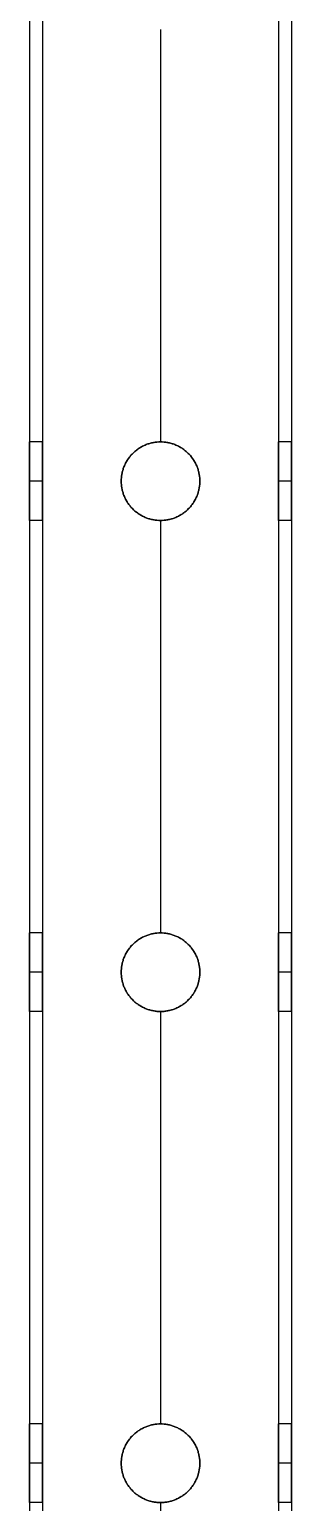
# Model space of a CAD drawing. Header units: millimetres. Extents: x 1279 to 9834, y -699 to 998.
# Drawn here: x 9794.4 to 9834.4, y -440.2 to -215.2 of the extents above; entities that cross this region are included whole.
import ezdxf

# ---------------------------------------------------------------- set-up
doc = ezdxf.new("R2010")
doc.units = ezdxf.units.MM
doc.header["$MEASUREMENT"] = 0
doc.layers.add('staal', color=7, linetype='Continuous', true_color=0x4c4c4c)

msp = doc.modelspace()

# ---------------------------------------------------------------- linework, layer by layer
at = {"layer": 'staal'}
for p, q in [((9796.39, -278.15, 2333.36), (9794.39, -278.15, 2333.36)), ((9814.39, -278.15, 2351.36), (9814.39, -278.15, 2353.36)), ((9814.39, -278.15, 2313.36), (9814.39, -278.15, 2315.36)), ((9834.39, -278.15, 2333.36), (9832.39, -278.15, 2333.36)), ((9796.39, -284.15, 2327.36), (9794.39, -284.15, 2327.36)), ((9796.39, -284.15, 2339.36), (9794.39, -284.15, 2339.36)), ((9808.39, -284.15, 2351.36), (9808.39, -284.15, 2353.36)), ((9808.39, -284.15, 2313.36), (9808.39, -284.15, 2315.36)), ((9820.39, -284.15, 2351.36), (9820.39, -284.15, 2353.36)), ((9820.39, -284.15, 2313.36), (9820.39, -284.15, 2315.36)), ((9834.39, -284.15, 2327.36), (9832.39, -284.15, 2327.36)), ((9834.39, -284.15, 2339.36), (9832.39, -284.15, 2339.36)), ((9796.39, -290.15, 2333.36), (9794.39, -290.15, 2333.36)), ((9814.39, -290.15, 2351.36), (9814.39, -290.15, 2353.36)), ((9814.39, -290.15, 2313.36), (9814.39, -290.15, 2315.36)), ((9834.39, -290.15, 2333.36), (9832.39, -290.15, 2333.36)), ((9796.39, -353.15, 2333.36), (9794.39, -353.15, 2333.36)), ((9814.39, -353.15, 2351.36), (9814.39, -353.15, 2353.36)), ((9814.39, -353.15, 2313.36), (9814.39, -353.15, 2315.36)), ((9834.39, -353.15, 2333.36), (9832.39, -353.15, 2333.36)), ((9796.39, -359.15, 2327.36), (9794.39, -359.15, 2327.36)), ((9796.39, -359.15, 2339.36), (9794.39, -359.15, 2339.36)), ((9808.39, -359.15, 2351.36), (9808.39, -359.15, 2353.36)), ((9808.39, -359.15, 2313.36), (9808.39, -359.15, 2315.36)), ((9820.39, -359.15, 2351.36), (9820.39, -359.15, 2353.36)), ((9820.39, -359.15, 2313.36), (9820.39, -359.15, 2315.36)), ((9834.39, -359.15, 2327.36), (9832.39, -359.15, 2327.36)), ((9834.39, -359.15, 2339.36), (9832.39, -359.15, 2339.36)), ((9796.39, -365.15, 2333.36), (9794.39, -365.15, 2333.36)), ((9814.39, -365.15, 2351.36), (9814.39, -365.15, 2353.36)), ((9814.39, -365.15, 2313.36), (9814.39, -365.15, 2315.36)), ((9834.39, -365.15, 2333.36), (9832.39, -365.15, 2333.36)), ((9796.39, -428.15, 2333.36), (9794.39, -428.15, 2333.36)), ((9814.39, -428.15, 2351.36), (9814.39, -428.15, 2353.36)), ((9814.39, -428.15, 2313.36), (9814.39, -428.15, 2315.36)), ((9834.39, -428.15, 2333.36), (9832.39, -428.15, 2333.36)), ((9796.39, -434.15, 2327.36), (9794.39, -434.15, 2327.36)), ((9796.39, -434.15, 2339.36), (9794.39, -434.15, 2339.36)), ((9808.39, -434.15, 2351.36), (9808.39, -434.15, 2353.36)), ((9808.39, -434.15, 2313.36), (9808.39, -434.15, 2315.36)), ((9820.39, -434.15, 2351.36), (9820.39, -434.15, 2353.36)), ((9820.39, -434.15, 2313.36), (9820.39, -434.15, 2315.36)), ((9834.39, -434.15, 2327.36), (9832.39, -434.15, 2327.36)), ((9834.39, -434.15, 2339.36), (9832.39, -434.15, 2339.36)), ((9796.39, -440.15, 2333.36), (9794.39, -440.15, 2333.36)), ((9814.39, -440.15, 2351.36), (9814.39, -440.15, 2353.36)), ((9814.39, -440.15, 2313.36), (9814.39, -440.15, 2315.36)), ((9834.39, -440.15, 2333.36), (9832.39, -440.15, 2333.36))]:
    msp.add_line(p, q, dxfattribs=at)
for points in [[(9834.39, 711.35, 2313.36), (9834.39, 53.35, 2313.36), (9834.39, -604.65, 2313.36)], [(9834.39, 711.35, 2353.36), (9834.39, 53.35, 2353.36), (9834.39, -604.65, 2353.36)], [(9832.39, 709.35, 2351.36), (9832.39, 53.35, 2351.36), (9832.39, -602.65, 2351.36)], [(9832.39, 709.35, 2315.36), (9832.39, 53.35, 2315.36), (9832.39, -602.65, 2315.36)], [(9796.39, 673.35, 2351.36), (9796.39, 53.35, 2351.36), (9796.39, -566.65, 2351.36)], [(9796.39, 673.35, 2315.36), (9796.39, 53.35, 2315.36), (9796.39, -566.65, 2315.36)], [(9794.39, 671.35, 2313.36), (9794.39, 53.35, 2313.36), (9794.39, -564.65, 2313.36)], [(9794.39, 671.35, 2353.36), (9794.39, 53.35, 2353.36), (9794.39, -564.65, 2353.36)], [(9794.39, -215.15, 2333.36), (9794.39, -246.65, 2333.36), (9794.39, -278.15, 2333.36)], [(9796.39, -215.15, 2333.36), (9796.39, -246.65, 2333.36), (9796.39, -278.15, 2333.36)], [(9814.39, -215.15, 2353.36), (9814.39, -246.65, 2353.36), (9814.39, -278.15, 2353.36)], [(9814.39, -215.15, 2351.36), (9814.39, -246.65, 2351.36), (9814.39, -278.15, 2351.36)], [(9814.39, -215.15, 2315.36), (9814.39, -246.65, 2315.36), (9814.39, -278.15, 2315.36)], [(9814.39, -215.15, 2313.36), (9814.39, -246.65, 2313.36), (9814.39, -278.15, 2313.36)], [(9832.39, -215.15, 2333.36), (9832.39, -246.65, 2333.36), (9832.39, -278.15, 2333.36)], [(9834.39, -215.15, 2333.36), (9834.39, -246.65, 2333.36), (9834.39, -278.15, 2333.36)], [(9794.39, -290.15, 2333.36), (9794.39, -321.65, 2333.36), (9794.39, -353.15, 2333.36)], [(9796.39, -290.15, 2333.36), (9796.39, -321.65, 2333.36), (9796.39, -353.15, 2333.36)], [(9814.39, -290.15, 2353.36), (9814.39, -321.65, 2353.36), (9814.39, -353.15, 2353.36)], [(9814.39, -290.15, 2351.36), (9814.39, -321.65, 2351.36), (9814.39, -353.15, 2351.36)], [(9814.39, -290.15, 2315.36), (9814.39, -321.65, 2315.36), (9814.39, -353.15, 2315.36)], [(9814.39, -290.15, 2313.36), (9814.39, -321.65, 2313.36), (9814.39, -353.15, 2313.36)], [(9832.39, -290.15, 2333.36), (9832.39, -321.65, 2333.36), (9832.39, -353.15, 2333.36)], [(9834.39, -290.15, 2333.36), (9834.39, -321.65, 2333.36), (9834.39, -353.15, 2333.36)], [(9794.39, -365.15, 2333.36), (9794.39, -396.65, 2333.36), (9794.39, -428.15, 2333.36)], [(9796.39, -365.15, 2333.36), (9796.39, -396.65, 2333.36), (9796.39, -428.15, 2333.36)], [(9814.39, -365.15, 2353.36), (9814.39, -396.65, 2353.36), (9814.39, -428.15, 2353.36)], [(9814.39, -365.15, 2351.36), (9814.39, -396.65, 2351.36), (9814.39, -428.15, 2351.36)], [(9814.39, -365.15, 2315.36), (9814.39, -396.65, 2315.36), (9814.39, -428.15, 2315.36)], [(9814.39, -365.15, 2313.36), (9814.39, -396.65, 2313.36), (9814.39, -428.15, 2313.36)], [(9832.39, -365.15, 2333.36), (9832.39, -396.65, 2333.36), (9832.39, -428.15, 2333.36)], [(9834.39, -365.15, 2333.36), (9834.39, -396.65, 2333.36), (9834.39, -428.15, 2333.36)], [(9794.39, -440.15, 2333.36), (9794.39, -471.65, 2333.36), (9794.39, -503.15, 2333.36)], [(9796.39, -440.15, 2333.36), (9796.39, -471.65, 2333.36), (9796.39, -503.15, 2333.36)], [(9814.39, -440.15, 2353.36), (9814.39, -471.65, 2353.36), (9814.39, -503.15, 2353.36)], [(9814.39, -440.15, 2351.36), (9814.39, -471.65, 2351.36), (9814.39, -503.15, 2351.36)], [(9814.39, -440.15, 2315.36), (9814.39, -471.65, 2315.36), (9814.39, -503.15, 2315.36)], [(9814.39, -440.15, 2313.36), (9814.39, -471.65, 2313.36), (9814.39, -503.15, 2313.36)], [(9832.39, -440.15, 2333.36), (9832.39, -471.65, 2333.36), (9832.39, -503.15, 2333.36)]]:
    msp.add_open_spline(points, degree=2, dxfattribs=at)
for points, knots in [([(9794.39, -284.15, 2327.36), (9794.39, -290.15, 2327.36), (9794.39, -290.15, 2333.36), (9794.39, -290.15, 2339.36), (9794.39, -284.15, 2339.36), (9794.39, -278.15, 2339.36), (9794.39, -278.15, 2333.36), (9794.39, -278.15, 2327.36), (9794.39, -284.15, 2327.36)], [-31.415927, -31.415927, -31.415927, -23.561945, -23.561945, -15.707963, -15.707963, -7.853982, -7.853982, 0, 0, 0]), ([(9796.39, -284.15, 2327.36), (9796.39, -278.15, 2327.36), (9796.39, -278.15, 2333.36), (9796.39, -278.15, 2339.36), (9796.39, -284.15, 2339.36), (9796.39, -290.15, 2339.36), (9796.39, -290.15, 2333.36), (9796.39, -290.15, 2327.36), (9796.39, -284.15, 2327.36)], [0, 0, 0, 7.853982, 7.853982, 15.707963, 15.707963, 23.561945, 23.561945, 31.415927, 31.415927, 31.415927]), ([(9808.39, -284.15, 2353.36), (9808.39, -290.15, 2353.36), (9814.39, -290.15, 2353.36), (9820.39, -290.15, 2353.36), (9820.39, -284.15, 2353.36), (9820.39, -278.15, 2353.36), (9814.39, -278.15, 2353.36), (9808.39, -278.15, 2353.36), (9808.39, -284.15, 2353.36)], [-31.415927, -31.415927, -31.415927, -23.561945, -23.561945, -15.707963, -15.707963, -7.853982, -7.853982, 0, 0, 0]), ([(9808.39, -284.15, 2351.36), (9808.39, -278.15, 2351.36), (9814.39, -278.15, 2351.36), (9820.39, -278.15, 2351.36), (9820.39, -284.15, 2351.36), (9820.39, -290.15, 2351.36), (9814.39, -290.15, 2351.36), (9808.39, -290.15, 2351.36), (9808.39, -284.15, 2351.36)], [0, 0, 0, 7.853982, 7.853982, 15.707963, 15.707963, 23.561945, 23.561945, 31.415927, 31.415927, 31.415927]), ([(9808.39, -284.15, 2315.36), (9808.39, -290.15, 2315.36), (9814.39, -290.15, 2315.36), (9820.39, -290.15, 2315.36), (9820.39, -284.15, 2315.36), (9820.39, -278.15, 2315.36), (9814.39, -278.15, 2315.36), (9808.39, -278.15, 2315.36), (9808.39, -284.15, 2315.36)], [-31.415927, -31.415927, -31.415927, -23.561945, -23.561945, -15.707963, -15.707963, -7.853982, -7.853982, 0, 0, 0]), ([(9808.39, -284.15, 2313.36), (9808.39, -278.15, 2313.36), (9814.39, -278.15, 2313.36), (9820.39, -278.15, 2313.36), (9820.39, -284.15, 2313.36), (9820.39, -290.15, 2313.36), (9814.39, -290.15, 2313.36), (9808.39, -290.15, 2313.36), (9808.39, -284.15, 2313.36)], [0, 0, 0, 7.853982, 7.853982, 15.707963, 15.707963, 23.561945, 23.561945, 31.415927, 31.415927, 31.415927]), ([(9832.39, -284.15, 2327.36), (9832.39, -290.15, 2327.36), (9832.39, -290.15, 2333.36), (9832.39, -290.15, 2339.36), (9832.39, -284.15, 2339.36), (9832.39, -278.15, 2339.36), (9832.39, -278.15, 2333.36), (9832.39, -278.15, 2327.36), (9832.39, -284.15, 2327.36)], [-31.415927, -31.415927, -31.415927, -23.561945, -23.561945, -15.707963, -15.707963, -7.853982, -7.853982, 0, 0, 0]), ([(9834.39, -284.15, 2327.36), (9834.39, -278.15, 2327.36), (9834.39, -278.15, 2333.36), (9834.39, -278.15, 2339.36), (9834.39, -284.15, 2339.36), (9834.39, -290.15, 2339.36), (9834.39, -290.15, 2333.36), (9834.39, -290.15, 2327.36), (9834.39, -284.15, 2327.36)], [0, 0, 0, 7.853982, 7.853982, 15.707963, 15.707963, 23.561945, 23.561945, 31.415927, 31.415927, 31.415927]), ([(9794.39, -359.15, 2327.36), (9794.39, -365.15, 2327.36), (9794.39, -365.15, 2333.36), (9794.39, -365.15, 2339.36), (9794.39, -359.15, 2339.36), (9794.39, -353.15, 2339.36), (9794.39, -353.15, 2333.36), (9794.39, -353.15, 2327.36), (9794.39, -359.15, 2327.36)], [-31.415927, -31.415927, -31.415927, -23.561945, -23.561945, -15.707963, -15.707963, -7.853982, -7.853982, 0, 0, 0]), ([(9796.39, -359.15, 2327.36), (9796.39, -353.15, 2327.36), (9796.39, -353.15, 2333.36), (9796.39, -353.15, 2339.36), (9796.39, -359.15, 2339.36), (9796.39, -365.15, 2339.36), (9796.39, -365.15, 2333.36), (9796.39, -365.15, 2327.36), (9796.39, -359.15, 2327.36)], [0, 0, 0, 7.853982, 7.853982, 15.707963, 15.707963, 23.561945, 23.561945, 31.415927, 31.415927, 31.415927]), ([(9808.39, -359.15, 2353.36), (9808.39, -365.15, 2353.36), (9814.39, -365.15, 2353.36), (9820.39, -365.15, 2353.36), (9820.39, -359.15, 2353.36), (9820.39, -353.15, 2353.36), (9814.39, -353.15, 2353.36), (9808.39, -353.15, 2353.36), (9808.39, -359.15, 2353.36)], [-31.415927, -31.415927, -31.415927, -23.561945, -23.561945, -15.707963, -15.707963, -7.853982, -7.853982, 0, 0, 0]), ([(9808.39, -359.15, 2351.36), (9808.39, -353.15, 2351.36), (9814.39, -353.15, 2351.36), (9820.39, -353.15, 2351.36), (9820.39, -359.15, 2351.36), (9820.39, -365.15, 2351.36), (9814.39, -365.15, 2351.36), (9808.39, -365.15, 2351.36), (9808.39, -359.15, 2351.36)], [0, 0, 0, 7.853982, 7.853982, 15.707963, 15.707963, 23.561945, 23.561945, 31.415927, 31.415927, 31.415927]), ([(9808.39, -359.15, 2315.36), (9808.39, -365.15, 2315.36), (9814.39, -365.15, 2315.36), (9820.39, -365.15, 2315.36), (9820.39, -359.15, 2315.36), (9820.39, -353.15, 2315.36), (9814.39, -353.15, 2315.36), (9808.39, -353.15, 2315.36), (9808.39, -359.15, 2315.36)], [-31.415927, -31.415927, -31.415927, -23.561945, -23.561945, -15.707963, -15.707963, -7.853982, -7.853982, 0, 0, 0]), ([(9808.39, -359.15, 2313.36), (9808.39, -353.15, 2313.36), (9814.39, -353.15, 2313.36), (9820.39, -353.15, 2313.36), (9820.39, -359.15, 2313.36), (9820.39, -365.15, 2313.36), (9814.39, -365.15, 2313.36), (9808.39, -365.15, 2313.36), (9808.39, -359.15, 2313.36)], [0, 0, 0, 7.853982, 7.853982, 15.707963, 15.707963, 23.561945, 23.561945, 31.415927, 31.415927, 31.415927]), ([(9832.39, -359.15, 2327.36), (9832.39, -365.15, 2327.36), (9832.39, -365.15, 2333.36), (9832.39, -365.15, 2339.36), (9832.39, -359.15, 2339.36), (9832.39, -353.15, 2339.36), (9832.39, -353.15, 2333.36), (9832.39, -353.15, 2327.36), (9832.39, -359.15, 2327.36)], [-31.415927, -31.415927, -31.415927, -23.561945, -23.561945, -15.707963, -15.707963, -7.853982, -7.853982, 0, 0, 0]), ([(9834.39, -359.15, 2327.36), (9834.39, -353.15, 2327.36), (9834.39, -353.15, 2333.36), (9834.39, -353.15, 2339.36), (9834.39, -359.15, 2339.36), (9834.39, -365.15, 2339.36), (9834.39, -365.15, 2333.36), (9834.39, -365.15, 2327.36), (9834.39, -359.15, 2327.36)], [0, 0, 0, 7.853982, 7.853982, 15.707963, 15.707963, 23.561945, 23.561945, 31.415927, 31.415927, 31.415927]), ([(9794.39, -434.15, 2327.36), (9794.39, -440.15, 2327.36), (9794.39, -440.15, 2333.36), (9794.39, -440.15, 2339.36), (9794.39, -434.15, 2339.36), (9794.39, -428.15, 2339.36), (9794.39, -428.15, 2333.36), (9794.39, -428.15, 2327.36), (9794.39, -434.15, 2327.36)], [-31.415927, -31.415927, -31.415927, -23.561945, -23.561945, -15.707963, -15.707963, -7.853982, -7.853982, 0, 0, 0]), ([(9796.39, -434.15, 2327.36), (9796.39, -428.15, 2327.36), (9796.39, -428.15, 2333.36), (9796.39, -428.15, 2339.36), (9796.39, -434.15, 2339.36), (9796.39, -440.15, 2339.36), (9796.39, -440.15, 2333.36), (9796.39, -440.15, 2327.36), (9796.39, -434.15, 2327.36)], [0, 0, 0, 7.853982, 7.853982, 15.707963, 15.707963, 23.561945, 23.561945, 31.415927, 31.415927, 31.415927]), ([(9808.39, -434.15, 2353.36), (9808.39, -440.15, 2353.36), (9814.39, -440.15, 2353.36), (9820.39, -440.15, 2353.36), (9820.39, -434.15, 2353.36), (9820.39, -428.15, 2353.36), (9814.39, -428.15, 2353.36), (9808.39, -428.15, 2353.36), (9808.39, -434.15, 2353.36)], [-31.415927, -31.415927, -31.415927, -23.561945, -23.561945, -15.707963, -15.707963, -7.853982, -7.853982, 0, 0, 0]), ([(9808.39, -434.15, 2351.36), (9808.39, -428.15, 2351.36), (9814.39, -428.15, 2351.36), (9820.39, -428.15, 2351.36), (9820.39, -434.15, 2351.36), (9820.39, -440.15, 2351.36), (9814.39, -440.15, 2351.36), (9808.39, -440.15, 2351.36), (9808.39, -434.15, 2351.36)], [0, 0, 0, 7.853982, 7.853982, 15.707963, 15.707963, 23.561945, 23.561945, 31.415927, 31.415927, 31.415927]), ([(9808.39, -434.15, 2315.36), (9808.39, -440.15, 2315.36), (9814.39, -440.15, 2315.36), (9820.39, -440.15, 2315.36), (9820.39, -434.15, 2315.36), (9820.39, -428.15, 2315.36), (9814.39, -428.15, 2315.36), (9808.39, -428.15, 2315.36), (9808.39, -434.15, 2315.36)], [-31.415927, -31.415927, -31.415927, -23.561945, -23.561945, -15.707963, -15.707963, -7.853982, -7.853982, 0, 0, 0]), ([(9808.39, -434.15, 2313.36), (9808.39, -428.15, 2313.36), (9814.39, -428.15, 2313.36), (9820.39, -428.15, 2313.36), (9820.39, -434.15, 2313.36), (9820.39, -440.15, 2313.36), (9814.39, -440.15, 2313.36), (9808.39, -440.15, 2313.36), (9808.39, -434.15, 2313.36)], [0, 0, 0, 7.853982, 7.853982, 15.707963, 15.707963, 23.561945, 23.561945, 31.415927, 31.415927, 31.415927]), ([(9832.39, -434.15, 2327.36), (9832.39, -440.15, 2327.36), (9832.39, -440.15, 2333.36), (9832.39, -440.15, 2339.36), (9832.39, -434.15, 2339.36), (9832.39, -428.15, 2339.36), (9832.39, -428.15, 2333.36), (9832.39, -428.15, 2327.36), (9832.39, -434.15, 2327.36)], [-31.415927, -31.415927, -31.415927, -23.561945, -23.561945, -15.707963, -15.707963, -7.853982, -7.853982, 0, 0, 0]), ([(9834.39, -434.15, 2327.36), (9834.39, -428.15, 2327.36), (9834.39, -428.15, 2333.36), (9834.39, -428.15, 2339.36), (9834.39, -434.15, 2339.36), (9834.39, -440.15, 2339.36), (9834.39, -440.15, 2333.36), (9834.39, -440.15, 2327.36), (9834.39, -434.15, 2327.36)], [0, 0, 0, 7.853982, 7.853982, 15.707963, 15.707963, 23.561945, 23.561945, 31.415927, 31.415927, 31.415927])]:
    msp.add_rational_spline(points, [1, 0.707106781187, 1, 0.707106781187, 1, 0.707106781187, 1, 0.707106781187, 1], degree=2, knots=knots, dxfattribs=at)

doc.saveas('drawing.dxf')
